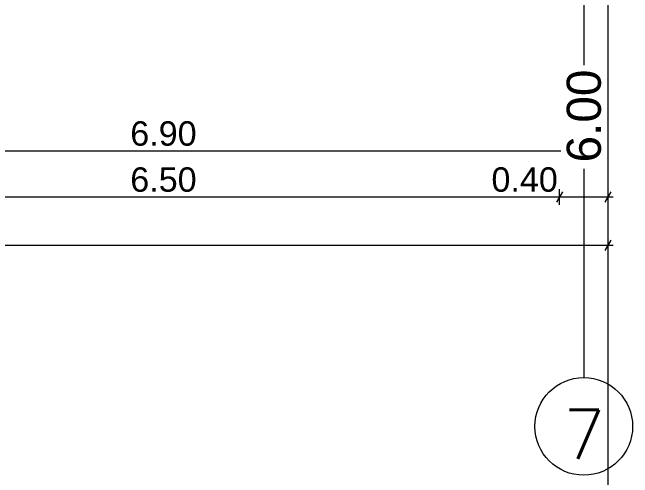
# Model space of a CAD drawing. Header units: millimetres. Extents: x 475616349 to 476941521, y 4620115302 to 4621446928.
# Drawn here: x 476534456 to 476539538, y 4620459789 to 4620463601 of the extents above; entities that cross this region are included whole.
import ezdxf

# ---------------------------------------------------------------- set-up
doc = ezdxf.new("R2010")
doc.units = ezdxf.units.MM
doc.header["$MEASUREMENT"] = 0
doc.set_wipeout_variables(frame=1)
doc.linetypes.add('Wipeout_Contour', pattern=[1000, 0, -1000])
for name, color, linetype, lineweight in [('0_Pen_No__42_Pen_No__250_Pen_No__5', 5, 'Continuous', 0), ('Annotation - Text_Pen_No__7_Pen_No__5', 5, 'Continuous', 0), ('New_zoma_Pen_No__1', 1, 'Continuous', 0), ('zoma_Pen_No__142', 142, 'Continuous', 0), ('zoma_Pen_No__5_Pen_No__5', 5, 'Continuous', 0)]:
    doc.layers.add(name, color=color, linetype=linetype, lineweight=lineweight)
doc.layers.add('New_zoma', color=7, linetype='Continuous')
doc.layers.add('zoma', color=7, linetype='Continuous')
doc.styles.add('GENERATED_STYLE_1', font='arial.ttf')
doc.styles.add('GENERATED_STYLE_2', font='arial.ttf')
doc.dimstyles.new('GENERATED_STYLE__1', dxfattribs={"dimtxt": 200, "dimasz": 64.421331, "dimexe": 0.18, "dimexo": 3, "dimgap": 0.09, "dimtad": 1, "dimtih": 1, "dimtoh": 1, "dimlfac": 0.001, "dimzin": 0, "dimdsep": 46, "dimtxsty": 'GENERATED_STYLE_2', "dimblk": 'ARROWHEAD_2', "dimblk1": 'ARROWHEAD_2', "dimblk2": 'ARROWHEAD_2', "dimcen": 0.09, "dimclrd": 142, "dimclre": 142, "dimclrt": 142, "dimadec": 0, "dimazin": 0, "dimtfac": 1, "dimtdec": 4, "dimtmove": 0, "dimatfit": 3, "dimfxl": 1, "dimtolj": 1, "dimtzin": 0, "dimarcsym": 0})
doc.dimstyles.new('GENERATED_STYLE__3', dxfattribs={"dimtxt": 200, "dimasz": 64.421331, "dimexe": 0.18, "dimexo": 3, "dimgap": 0.09, "dimtad": 1, "dimtih": 1, "dimtoh": 1, "dimlfac": 0.001, "dimzin": 0, "dimdsep": 46, "dimtxsty": 'GENERATED_STYLE_2', "dimblk": 'ARROWHEAD_2', "dimblk1": 'ARROWHEAD_2', "dimblk2": 'ARROWHEAD_2', "dimcen": 0.09, "dimclrd": 142, "dimclre": 142, "dimclrt": 142, "dimadec": 0, "dimazin": 0, "dimtfac": 1, "dimtdec": 4, "dimtmove": 2, "dimatfit": 3, "dimfxl": 1, "dimtolj": 1, "dimtzin": 0, "dimarcsym": 0})
doc.dimstyles.new('GENERATED_STYLE__53', dxfattribs={"dimtxt": 279.999995, "dimasz": 64.421331, "dimexe": 0.18, "dimexo": 3, "dimgap": 0.09, "dimtad": 1, "dimlfac": 0.001, "dimzin": 0, "dimdsep": 46, "dimtxsty": 'GENERATED_STYLE_1', "dimblk": 'ARROWHEAD_2', "dimblk1": 'ARROWHEAD_2', "dimblk2": 'ARROWHEAD_2', "dimcen": 0.09, "dimclrd": 1, "dimclre": 1, "dimclrt": 1, "dimadec": 0, "dimazin": 0, "dimtfac": 1, "dimtdec": 4, "dimtmove": 2, "dimatfit": 3, "dimfxl": 1, "dimtolj": 1, "dimtzin": 0, "dimarcsym": 0})

# ---------------------------------------------------------------- blocks, each defined once
blk = doc.blocks.new('*D1390', base_point=(476577134.1, 4620325125.7))
at = {"layer": 'zoma_Pen_No__142', "color": 142, "linetype": 'Continuous', "lineweight": 0, "transparency": 16777216}
for p, q in [((476532262.8, 4620462508), (476532213.9, 4620462423.2)), ((476532238.4, 4620462402), (476532238.4, 4620462529.2)), ((476539113.9, 4620462423.2), (476539162.8, 4620462508)), ((476539138.4, 4620462402), (476539138.4, 4620462529.2)), ((476532238.4, 4620462465.6), (476539138.4, 4620462465.6)), ((476539138.4, 4620462465.6), (476539179.8, 4620462465.6))]:
    blk.add_line(p, q, dxfattribs=at)
at = {"layer": 'zoma_Pen_No__142', "color": 142, "lineweight": 0, "transparency": 16777216, "insert": (476535422.3, 4620462505.6), "char_height": 200, "attachment_point": 7, "style": 'GENERATED_STYLE_2'}
blk.add_mtext('\\A1;{\\pql;\\fArial CYR|b0|i0|c204|p34;6.90}', dxfattribs=at)
blk = doc.blocks.new('ARROWHEAD_2')
at = {"color": 0, "linetype": 'Continuous', "lineweight": 0}
for p, q in [((0, 0), (-1, 0)), ((-0.378, -0.655), (0.378, 0.655))]:
    blk.add_line(p, q, dxfattribs=at)
blk = doc.blocks.new('*D1444', base_point=(476577134.1, 4620325125.7))
at = {"layer": 'zoma_Pen_No__142', "color": 142, "linetype": 'Continuous', "lineweight": 0, "transparency": 16777216}
for p, q in [((476532462.8, 4620462130.8), (476532413.9, 4620462046)), ((476532438.4, 4620462024.8), (476532438.4, 4620462152)), ((476538962.8, 4620462130.8), (476538913.9, 4620462046)), ((476538938.4, 4620462024.8), (476538938.4, 4620462152)), ((476532438.4, 4620462088.4), (476538938.4, 4620462088.4))]:
    blk.add_line(p, q, dxfattribs=at)
at = {"layer": 'zoma_Pen_No__142', "color": 142, "lineweight": 0, "transparency": 16777216, "char_height": 200, "attachment_point": 7, "style": 'GENERATED_STYLE_2'}
for s, insert in [('\\A1;{\\pql;\\fArial CYR|b0|i0|c204|p34;6.50}', (476535422.3, 4620462128.4)), ('\\A1;{\\pql;\\fArial CYR|b0|i0|c204|p34;0.40}', (476538381.8, 4620462128.4))]:
    blk.add_mtext(s, dxfattribs=dict(at, insert=insert))
blk = doc.blocks.new('*D1445', base_point=(476577134.1, 4620325125.7))
at = {"layer": 'zoma_Pen_No__142', "color": 142, "linetype": 'Continuous', "lineweight": 0, "transparency": 16777216}
for p, q in [((476538962.8, 4620462130.8), (476538913.9, 4620462046)), ((476538938.4, 4620462024.8), (476538938.4, 4620462152)), ((476539313.9, 4620462046), (476539362.8, 4620462130.8)), ((476539338.4, 4620462024.8), (476539338.4, 4620462152)), ((476538938.4, 4620462088.4), (476539338.4, 4620462088.4)), ((476539338.4, 4620462088.4), (476539379.8, 4620462088.4))]:
    blk.add_line(p, q, dxfattribs=at)
blk = doc.blocks.new('*D1446', base_point=(476577134.1, 4620325125.7))
at = {"layer": 'zoma_Pen_No__142', "color": 142, "linetype": 'Continuous', "lineweight": 0, "transparency": 16777216}
for p, q in [((476497538.4, 4620461628.9), (476497538.4, 4620461756)), ((476539338.4, 4620461628.9), (476539338.4, 4620461756)), ((476497562.8, 4620461734.8), (476497513.9, 4620461650)), ((476539313.9, 4620461650), (476539362.8, 4620461734.8)), ((476497496.9, 4620461692.4), (476497538.4, 4620461692.4)), ((476497538.4, 4620461692.4), (476539338.4, 4620461692.4)), ((476539338.4, 4620461692.4), (476539379.8, 4620461692.4))]:
    blk.add_line(p, q, dxfattribs=at)
at = {"layer": 'zoma_Pen_No__142', "color": 142, "lineweight": 0, "transparency": 16777216, "insert": (476518661.7, 4620461732.4), "char_height": 200, "attachment_point": 7, "style": 'GENERATED_STYLE_2'}
blk.add_mtext('\\A1;{\\pql;\\fArial CYR|b0|i0|c204|p34;41.80}', dxfattribs=at)
blk = doc.blocks.new('*D2348', base_point=(476577134.1, 4620325125.7))
at = {"layer": 'New_zoma_Pen_No__1', "color": 1, "linetype": 'Continuous', "lineweight": 0, "transparency": 16777216}
for p, q in [((476539338.5, 4620464810), (476539338.5, 4620464851.4)), ((476539402.1, 4620464810), (476539274.9, 4620464810)), ((476539380.9, 4620464785.5), (476539296.1, 4620464834.4)), ((476539338.5, 4620458810.7), (476539338.5, 4620464810)), ((476539402.1, 4620458810.7), (476539274.9, 4620458810.7)), ((476539296.1, 4620458835.1), (476539380.9, 4620458786.2)), ((476539338.5, 4620458769.2), (476539338.5, 4620458810.7))]:
    blk.add_line(p, q, dxfattribs=at)
at = {"color": 254, "linetype": 'Wipeout_Contour', "lineweight": 0, "ltscale": 18579888275.40764, "transparency": 16777216}
blk.add_wipeout([(476539332.5, 4620462321.2), (476539332.5, 4620463166.2), (476538952.5, 4620463166.2), (476538952.5, 4620462321.2)], dxfattribs=at).dxf.layer = 'New_zoma'
at = {"layer": 'New_zoma_Pen_No__1', "color": 1, "lineweight": 0, "transparency": 16777216, "insert": (476539282.5, 4620462371.2), "char_height": 280, "attachment_point": 7, "rotation": 90, "style": 'GENERATED_STYLE_1'}
blk.add_mtext('\\A1;{\\pql;\\fArial|b0|i0|c0|p34;6.00}', dxfattribs=at)

msp = doc.modelspace()

# ---------------------------------------------------------------- linework, layer by layer
at = {"layer": '0_Pen_No__42_Pen_No__250_Pen_No__5', "color": 5, "linetype": 'Continuous', "lineweight": 0}
msp.add_circle((476539138.366, 4620460208.767), 400, dxfattribs=at)
msp.add_circle((476539138.366, 4620460208.767), 400, dxfattribs=at)
at = {"layer": 'zoma_Pen_No__5_Pen_No__5', "color": 5, "linetype": 'Continuous', "lineweight": 0}
msp.add_line((476539138.366, 4620485319.573), (476539138.366, 4620460608.767), dxfattribs=at)

# ---------------------------------------------------------------- texts
at = {"layer": 'Annotation - Text_Pen_No__7_Pen_No__5', "color": 5, "linetype": 'Continuous', "lineweight": 0, "insert": (476539140.524, 4620460344.261), "char_height": 400, "attachment_point": 2}
msp.add_mtext('\\A1;{\\pqc;\\Ftxt.shx;7}', dxfattribs=at)

# ---------------------------------------------------------------- dimensions: what is measured, and where the dimension line sits
at = {"layer": 'zoma', "color": 142, "linetype": 'Continuous', "lineweight": 0}
for base, p1, p2, dimstyle, picture, middle in [((476539138.366, 4620462465.608), (476532238.366, 4620464104.304), (476539138.366, 4620464104.304), 'GENERATED_STYLE__1', '*D1390', (476535682.073, 4620462605.608)), ((476538938.366, 4620462088.411), (476532438.366, 4620463591.078), (476538938.366, 4620463591.078), 'GENERATED_STYLE__1', '*D1444', (476535682.073, 4620462228.411)), ((476539338.366, 4620462088.411), (476538938.366, 4620463591.078), (476539338.366, 4620463591.078), 'GENERATED_STYLE__1', '*D1445', (476538641.518, 4620462228.411)), ((476539338.366, 4620461692.429), (476497538.366, 4620463551.018), (476539338.366, 4620463551.018), 'GENERATED_STYLE__3', '*D1446', (476518997.679, 4620461832.429))]:
    dim = msp.add_linear_dim(base=base, p1=p1, p2=p2, dimstyle=dimstyle, dxfattribs=at)
    dim.commit()
    dim.dimension.update_dxf_attribs({"geometry": picture, "text_midpoint": middle, "dimtype": 160})

# ---------------------------------------------------------------- next in the draw order: dimensions: what is measured, and where the dimension line sits
at = {"layer": 'New_zoma', "color": 1, "linetype": 'Continuous', "lineweight": 0}
dim = msp.add_linear_dim(base=(476539338.508, 4620464809.976), p1=(476521937.253, 4620458810.677), p2=(476521938.316, 4620464809.976), angle=90, dimstyle='GENERATED_STYLE__53', dxfattribs=at)
dim.commit()
dim.dimension.update_dxf_attribs({"geometry": '*D2348', "text_midpoint": (476539142.508, 4620462734.906), "dimtype": 160, "text_rotation": 90})

doc.saveas('drawing.dxf')
